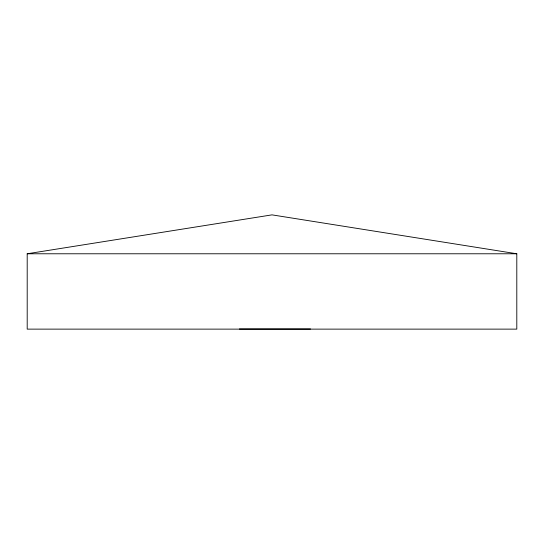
<?xml version="1.0" encoding="UTF-8"?>
<svg xmlns="http://www.w3.org/2000/svg" width="544" height="544" viewBox="0 0 544 544"><rect width="100%" height="100%" fill="white"/><g stroke="black" fill="none" stroke-linecap="round" stroke-linejoin="round"><path stroke-width="0.82" d="M27.2 253.776L272 214.866L516.8 253.776L516.8 329.127L27.2 329.127L27.2 253.776L516.8 253.776M239.387 329.004L310.549 329.004"/></g></svg>
